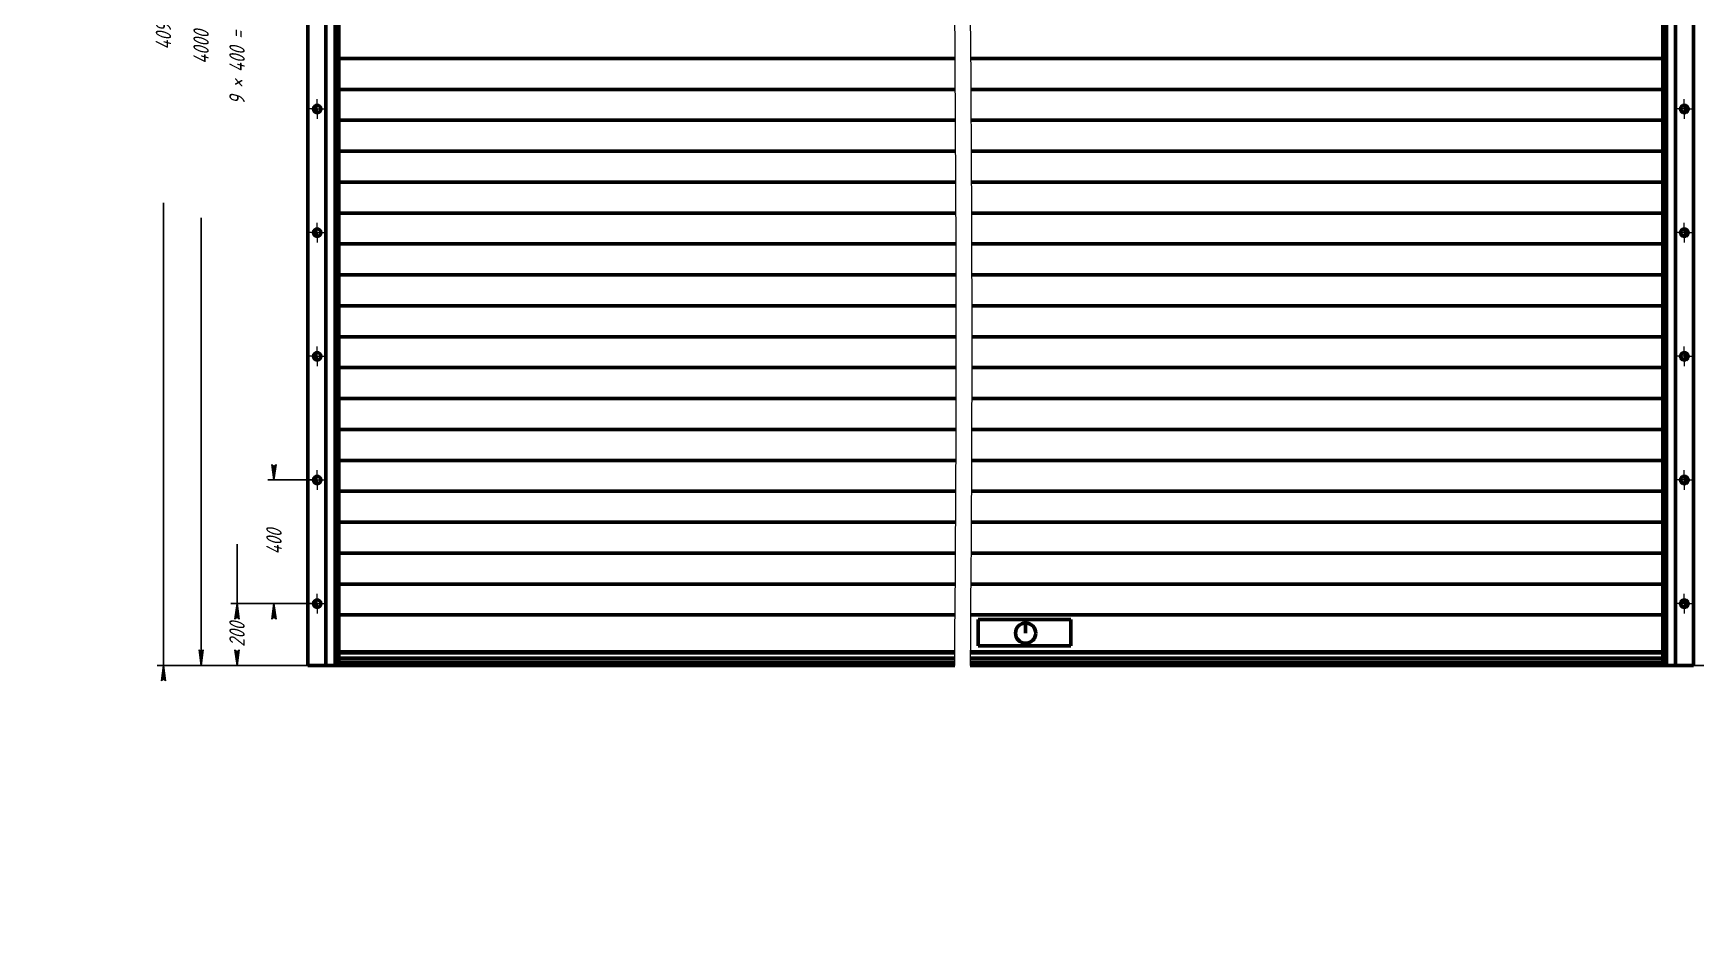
# Model space of a CAD drawing. Header units: millimetres. Extents: x 0 to 1682, y 0 to 594.
# Drawn here: x 0 to 538, y 0 to 294 of the extents above; entities that cross this region are included whole.
import ezdxf

# ---------------------------------------------------------------- set-up
doc = ezdxf.new("R2010")
doc.units = ezdxf.units.MM
for name, pattern in [('K5LT_AXLED', [19.5, 15, -1.5, 1.5, -1.5]), ('K5LT_BASIC', [0]), ('K5LT_THIN', [0]), ('K5LT_THIN_INCLUDED_TO_HATCHING', [0])]:
    doc.linetypes.add(name, pattern=pattern)
doc.layers.add('Системный слой', color=7, linetype='Continuous')
doc.styles.add('KDIMTEXTSTYLE', font='GOST_AU.SHX', dxfattribs={"width": 0.96, "oblique": 15, "height": 5})
doc.dimstyles.new('KDIMSTYLE (0.10)', dxfattribs={"dimtxt": 5, "dimasz": 1, "dimexe": 2, "dimexo": 0, "dimgap": 1, "dimtad": 1, "dimlfac": 10, "dimtxsty": 'KDIMTEXTSTYLE', "dimsah": 1, "dimcen": 0, "dimdle": 1, "dimadec": 0, "dimazin": 0, "dimtfac": 0.667, "dimtmove": 0, "dimatfit": 3, "dimfxl": 1, "dimtvp": 1, "dimtolj": 1, "dimtzin": 0, "dimarcsym": 0})

# ---------------------------------------------------------------- blocks, each defined once
blk = doc.blocks.new('U5')
at = {"layer": 'Системный слой', "color": 5, "linetype": 'K5LT_BASIC', "lineweight": 60, "true_color": 0x0000ff}
for p, q in [((98.84, 195.7), (298.54, 195.7)), ((303.54, 195.7), (527.03, 195.7))]:
    blk.add_line(p, q, dxfattribs=at)
blk = doc.blocks.new('U6')
at = {"layer": 'Системный слой', "color": 5, "linetype": 'K5LT_BASIC', "lineweight": 60, "true_color": 0x0000ff}
for p, q in [((98.84, 145.7), (298.41, 145.7)), ((303.41, 145.7), (527.03, 145.7))]:
    blk.add_line(p, q, dxfattribs=at)
blk = doc.blocks.new('U28')
at = {"layer": 'Системный слой', "color": 5, "linetype": 'K5LT_BASIC', "lineweight": 60, "true_color": 0x0000ff}
for p, q in [((98.84, 235.7), (298.46, 235.7)), ((303.46, 235.7), (527.03, 235.7))]:
    blk.add_line(p, q, dxfattribs=at)
blk = doc.blocks.new('U29')
at = {"layer": 'Системный слой', "color": 5, "linetype": 'K5LT_BASIC', "lineweight": 60, "true_color": 0x0000ff}
for p, q in [((98.84, 265.7), (298.31, 265.7)), ((303.31, 265.7), (527.03, 265.7))]:
    blk.add_line(p, q, dxfattribs=at)
blk = doc.blocks.new('U30')
at = {"layer": 'Системный слой', "color": 5, "linetype": 'K5LT_BASIC', "lineweight": 60, "true_color": 0x0000ff}
for p, q in [((98.84, 255.7), (298.37, 255.7)), ((303.37, 255.7), (527.03, 255.7))]:
    blk.add_line(p, q, dxfattribs=at)
blk = doc.blocks.new('U31')
at = {"layer": 'Системный слой', "color": 5, "linetype": 'K5LT_BASIC', "lineweight": 60, "true_color": 0x0000ff}
for p, q in [((98.84, 165.7), (298.49, 165.7)), ((303.49, 165.7), (527.03, 165.7))]:
    blk.add_line(p, q, dxfattribs=at)
blk = doc.blocks.new('U34')
at = {"layer": 'Системный слой', "color": 5, "linetype": 'K5LT_BASIC', "lineweight": 60, "true_color": 0x0000ff}
for p, q in [((98.84, 155.7), (298.45, 155.7)), ((303.45, 155.7), (527.03, 155.7))]:
    blk.add_line(p, q, dxfattribs=at)
blk = doc.blocks.new('U35')
at = {"layer": 'Системный слой', "color": 5, "linetype": 'K5LT_BASIC', "lineweight": 60, "true_color": 0x0000ff}
for p, q in [((98.84, 215.7), (298.52, 215.7)), ((303.52, 215.7), (527.03, 215.7))]:
    blk.add_line(p, q, dxfattribs=at)
blk = doc.blocks.new('U37')
at = {"layer": 'Системный слой', "color": 5, "linetype": 'K5LT_BASIC', "lineweight": 60, "true_color": 0x0000ff}
for p, q in [((98.84, 285.7), (298.18, 285.7)), ((303.18, 285.7), (527.03, 285.7))]:
    blk.add_line(p, q, dxfattribs=at)
blk = doc.blocks.new('U41')
at = {"layer": 'Системный слой', "color": 5, "linetype": 'K5LT_BASIC', "lineweight": 60, "true_color": 0x0000ff}
for p, q in [((98.84, 93.77), (298.07, 93.77)), ((303.07, 93.77), (527.03, 93.77))]:
    blk.add_line(p, q, dxfattribs=at)
blk = doc.blocks.new('U42')
at = {"layer": 'Системный слой', "color": 5, "linetype": 'K5LT_BASIC', "lineweight": 60, "true_color": 0x0000ff}
for p, q in [((98.84, 105.77), (298.16, 105.77)), ((303.16, 105.77), (527.03, 105.77))]:
    blk.add_line(p, q, dxfattribs=at)
blk = doc.blocks.new('U43')
at = {"layer": 'Системный слой', "color": 5, "linetype": 'K5LT_BASIC', "lineweight": 60, "true_color": 0x0000ff}
for p, q in [((98.84, 135.7), (298.35, 135.7)), ((303.35, 135.7), (527.03, 135.7))]:
    blk.add_line(p, q, dxfattribs=at)
blk = doc.blocks.new('U44')
at = {"layer": 'Системный слой', "color": 5, "linetype": 'K5LT_BASIC', "lineweight": 60, "true_color": 0x0000ff}
for p, q in [((98.84, 125.7), (298.29, 125.7)), ((303.29, 125.7), (527.03, 125.7))]:
    blk.add_line(p, q, dxfattribs=at)
blk = doc.blocks.new('U59')
at = {"layer": 'Системный слой', "color": 5, "linetype": 'K5LT_BASIC', "lineweight": 60, "true_color": 0x0000ff}
for p, q in [((298.07, 93.77), (98.84, 93.77)), ((527.03, 93.77), (303.07, 93.77))]:
    blk.add_line(p, q, dxfattribs=at)
blk = doc.blocks.new('U60')
at = {"layer": 'Системный слой', "color": 5, "linetype": 'K5LT_BASIC', "lineweight": 60, "true_color": 0x0000ff}
for p, q in [((298.07, 93.57), (98.84, 93.57)), ((527.03, 93.57), (303.07, 93.57))]:
    blk.add_line(p, q, dxfattribs=at)
blk = doc.blocks.new('U61')
at = {"layer": 'Системный слой', "color": 5, "linetype": 'K5LT_BASIC', "lineweight": 60, "true_color": 0x0000ff}
for p, q in [((298.06, 91.77), (98.84, 91.77)), ((527.03, 91.77), (303.06, 91.77))]:
    blk.add_line(p, q, dxfattribs=at)
blk = doc.blocks.new('U62')
at = {"layer": 'Системный слой', "color": 5, "linetype": 'K5LT_BASIC', "lineweight": 60, "true_color": 0x0000ff}
for p, q in [((298.04, 89.42), (98.84, 89.42)), ((527.03, 89.42), (303.04, 89.42))]:
    blk.add_line(p, q, dxfattribs=at)
blk = doc.blocks.new('U63')
at = {"layer": 'Системный слой', "color": 5, "linetype": 'K5LT_BASIC', "lineweight": 60, "true_color": 0x0000ff}
for p, q in [((298.04, 89.36), (91.14, 89.36)), ((534.73, 89.36), (303.04, 89.36))]:
    blk.add_line(p, q, dxfattribs=at)
blk = doc.blocks.new('U64')
at = {"layer": 'Системный слой', "color": 5, "linetype": 'K5LT_BASIC', "lineweight": 60, "true_color": 0x0000ff}
for p, q in [((298.07, 93.45), (98.84, 93.45)), ((527.03, 93.45), (303.07, 93.45))]:
    blk.add_line(p, q, dxfattribs=at)
blk = doc.blocks.new('U65')
at = {"layer": 'Системный слой', "color": 5, "linetype": 'K5LT_BASIC', "lineweight": 60, "true_color": 0x0000ff}
for p, q in [((298.05, 90.33), (98.84, 90.33)), ((527.03, 90.33), (303.05, 90.33))]:
    blk.add_line(p, q, dxfattribs=at)
blk = doc.blocks.new('U66')
at = {"layer": 'Системный слой', "color": 5, "linetype": 'K5LT_BASIC', "lineweight": 60, "true_color": 0x0000ff}
for p, q in [((298.06, 91.65), (98.84, 91.65)), ((527.03, 91.65), (303.06, 91.65))]:
    blk.add_line(p, q, dxfattribs=at)
blk = doc.blocks.new('U67')
at = {"layer": 'Системный слой', "color": 5, "linetype": 'K5LT_BASIC', "lineweight": 60, "true_color": 0x0000ff}
for p, q in [((98.84, 115.7), (298.23, 115.7)), ((303.23, 115.7), (527.03, 115.7))]:
    blk.add_line(p, q, dxfattribs=at)
blk = doc.blocks.new('U70')
at = {"layer": 'Системный слой', "color": 5, "linetype": 'K5LT_BASIC', "lineweight": 60, "true_color": 0x0000ff}
for p, q in [((98.84, 225.7), (298.5, 225.7)), ((303.5, 225.7), (527.03, 225.7))]:
    blk.add_line(p, q, dxfattribs=at)
blk = doc.blocks.new('U73')
at = {"layer": 'Системный слой', "color": 5, "linetype": 'K5LT_BASIC', "lineweight": 60, "true_color": 0x0000ff}
for p, q in [((98.84, 275.7), (298.25, 275.7)), ((303.25, 275.7), (527.03, 275.7))]:
    blk.add_line(p, q, dxfattribs=at)
blk = doc.blocks.new('U74')
at = {"layer": 'Системный слой', "color": 5, "linetype": 'K5LT_BASIC', "lineweight": 60, "true_color": 0x0000ff}
for p, q in [((98.84, 175.7), (298.52, 175.7)), ((303.52, 175.7), (527.03, 175.7))]:
    blk.add_line(p, q, dxfattribs=at)
blk = doc.blocks.new('U93')
at = {"layer": 'Системный слой', "color": 5, "linetype": 'K5LT_BASIC', "lineweight": 60, "true_color": 0x0000ff}
for p, q in [((98.84, 245.7), (298.42, 245.7)), ((303.42, 245.7), (527.03, 245.7))]:
    blk.add_line(p, q, dxfattribs=at)
blk = doc.blocks.new('U95')
at = {"layer": 'Системный слой', "color": 5, "linetype": 'K5LT_BASIC', "lineweight": 60, "true_color": 0x0000ff}
for start, end in [(0, 180), (180, 0)]:
    blk.add_arc((91.84, 109.37), 1.2, start, end, dxfattribs=at)
blk = doc.blocks.new('U96')
at = {"layer": 'Системный слой', "color": 5, "linetype": 'K5LT_BASIC', "lineweight": 60, "true_color": 0x0000ff}
for start, end in [(0, 180), (180, 0)]:
    blk.add_arc((91.84, 269.37), 1.2, start, end, dxfattribs=at)
blk = doc.blocks.new('U100')
at = {"layer": 'Системный слой', "color": 5, "linetype": 'K5LT_BASIC', "lineweight": 60, "true_color": 0x0000ff}
for start, end in [(0, 180), (180, 0)]:
    blk.add_arc((91.84, 189.37), 1.2, start, end, dxfattribs=at)
blk = doc.blocks.new('U101')
at = {"layer": 'Системный слой', "color": 5, "linetype": 'K5LT_BASIC', "lineweight": 60, "true_color": 0x0000ff}
for start, end in [(0, 180), (180, 0)]:
    blk.add_arc((91.84, 229.37), 1.2, start, end, dxfattribs=at)
blk = doc.blocks.new('U103')
at = {"layer": 'Системный слой', "color": 5, "linetype": 'K5LT_BASIC', "lineweight": 60, "true_color": 0x0000ff}
for start, end in [(0, 180), (180, 0)]:
    blk.add_arc((91.84, 149.37), 1.2, start, end, dxfattribs=at)
blk = doc.blocks.new('U105')
at = {"layer": 'Системный слой', "color": 5, "linetype": 'K5LT_BASIC', "lineweight": 60, "true_color": 0x0000ff}
for p, q in [((98.84, 185.7), (298.53, 185.7)), ((303.53, 185.7), (527.03, 185.7))]:
    blk.add_line(p, q, dxfattribs=at)
blk = doc.blocks.new('U118')
at = {"layer": 'Системный слой', "color": 5, "linetype": 'K5LT_BASIC', "lineweight": 60, "true_color": 0x0000ff}
for p, q in [((98.84, 205.7), (298.54, 205.7)), ((303.54, 205.7), (527.03, 205.7))]:
    blk.add_line(p, q, dxfattribs=at)
blk = doc.blocks.new('U147')
at = {"layer": 'Системный слой', "color": 30, "linetype": 'K5LT_AXLED', "lineweight": 18, "true_color": 0xff8000}
for q in [(88.64, 109.37), (91.84, 112.57), (91.84, 106.17), (95.04, 109.37)]:
    blk.add_line((91.84, 109.37), q, dxfattribs=at)
blk = doc.blocks.new('U148')
at = {"layer": 'Системный слой', "color": 30, "linetype": 'K5LT_AXLED', "lineweight": 18, "true_color": 0xff8000}
for q in [(91.84, 152.57), (88.64, 149.37), (91.84, 146.17), (95.04, 149.37)]:
    blk.add_line((91.84, 149.37), q, dxfattribs=at)
blk = doc.blocks.new('U149')
at = {"layer": 'Системный слой', "color": 30, "linetype": 'K5LT_AXLED', "lineweight": 18, "true_color": 0xff8000}
for q in [(88.64, 189.37), (91.84, 192.57), (91.84, 186.17), (95.04, 189.37)]:
    blk.add_line((91.84, 189.37), q, dxfattribs=at)
blk = doc.blocks.new('U150')
at = {"layer": 'Системный слой', "color": 30, "linetype": 'K5LT_AXLED', "lineweight": 18, "true_color": 0xff8000}
for q in [(91.84, 232.57), (88.64, 229.37), (95.04, 229.37), (91.84, 226.17)]:
    blk.add_line((91.84, 229.37), q, dxfattribs=at)
blk = doc.blocks.new('U151')
at = {"layer": 'Системный слой', "color": 30, "linetype": 'K5LT_AXLED', "lineweight": 18, "true_color": 0xff8000}
for q in [(88.64, 269.37), (91.84, 272.57), (95.04, 269.37), (91.84, 266.17)]:
    blk.add_line((91.84, 269.37), q, dxfattribs=at)
blk = doc.blocks.new('U161')
at = {"layer": 'Системный слой', "color": 30, "linetype": 'K5LT_AXLED', "lineweight": 18, "true_color": 0xff8000}
for q in [(530.83, 269.37), (534.03, 272.57), (537.23, 269.37), (534.03, 266.17)]:
    blk.add_line((534.03, 269.37), q, dxfattribs=at)
blk = doc.blocks.new('U162')
at = {"layer": 'Системный слой', "color": 30, "linetype": 'K5LT_AXLED', "lineweight": 18, "true_color": 0xff8000}
for q in [(534.03, 232.57), (530.83, 229.37), (537.23, 229.37), (534.03, 226.17)]:
    blk.add_line((534.03, 229.37), q, dxfattribs=at)
blk = doc.blocks.new('U163')
at = {"layer": 'Системный слой', "color": 30, "linetype": 'K5LT_AXLED', "lineweight": 18, "true_color": 0xff8000}
for q in [(530.83, 189.37), (534.03, 192.57), (537.23, 189.37), (534.03, 186.17)]:
    blk.add_line((534.03, 189.37), q, dxfattribs=at)
blk = doc.blocks.new('U164')
at = {"layer": 'Системный слой', "color": 30, "linetype": 'K5LT_AXLED', "lineweight": 18, "true_color": 0xff8000}
for q in [(534.03, 152.57), (530.83, 149.37), (537.23, 149.37), (534.03, 146.17)]:
    blk.add_line((534.03, 149.37), q, dxfattribs=at)
blk = doc.blocks.new('U165')
at = {"layer": 'Системный слой', "color": 30, "linetype": 'K5LT_AXLED', "lineweight": 18, "true_color": 0xff8000}
for q in [(530.83, 109.37), (534.03, 112.57), (537.23, 109.37), (534.03, 106.17)]:
    blk.add_line((534.03, 109.37), q, dxfattribs=at)
blk = doc.blocks.new('KDIMARROW_01')
at = {"layer": 'Системный слой'}
blk.add_hatch(color=0, dxfattribs=at).paths.add_polyline_path([(0, 0), (-5, 0.66), (-4.5, 0), (-5, -0.66)])
at = {"layer": 'Системный слой', "color": 0, "linetype": 'K5LT_THIN', "lineweight": 18}
for p, q in [((-4.5, 0), (-5, 0.66)), ((-5, 0.66), (0, 0)), ((0, 0), (-5, -0.66)), ((-5, -0.66), (-4.5, 0)), ((0, 0), (-1, 0))]:
    blk.add_line(p, q, dxfattribs=at)
blk = doc.blocks.new('U174')
at = {"layer": 'Системный слой', "color": 7, "linetype": 'K5LT_THIN_INCLUDED_TO_HATCHING', "lineweight": 18}
for p, q in [((297.97, 509.81), (298.04, 519.82)), ((297.9, 499.8), (297.97, 509.81)), ((297.83, 489.79), (297.9, 499.8)), ((297.77, 479.78), (297.83, 489.79)), ((297.71, 469.77), (297.77, 479.78)), ((297.66, 459.76), (297.71, 469.77)), ((297.62, 449.75), (297.66, 459.76)), ((297.58, 439.74), (297.62, 449.75)), ((297.56, 429.73), (297.58, 439.74)), ((297.55, 419.71), (297.56, 429.73)), ((297.54, 409.7), (297.55, 419.71)), ((297.55, 399.69), (297.54, 409.7)), ((297.57, 389.68), (297.55, 399.69)), ((297.6, 379.67), (297.57, 389.68)), ((297.64, 369.66), (297.6, 379.67)), ((297.68, 359.65), (297.64, 369.66)), ((297.74, 349.64), (297.68, 359.65)), ((297.8, 339.63), (297.74, 349.64)), ((297.86, 329.62), (297.8, 339.63)), ((297.93, 319.61), (297.86, 329.62)), ((298.01, 309.59), (297.93, 319.61)), ((298.08, 299.58), (298.01, 309.59)), ((298.15, 289.57), (298.08, 299.58)), ((298.22, 279.56), (298.15, 289.57)), ((298.29, 269.55), (298.22, 279.56)), ((298.35, 259.54), (298.29, 269.55)), ((298.4, 249.53), (298.35, 259.54)), ((298.45, 239.52), (298.4, 249.53)), ((298.49, 229.51), (298.45, 239.52)), ((298.52, 219.5), (298.49, 229.51)), ((298.53, 209.49), (298.52, 219.5)), ((298.54, 199.48), (298.53, 209.49)), ((298.54, 189.46), (298.54, 199.48)), ((298.53, 179.45), (298.54, 189.46)), ((298.5, 169.44), (298.53, 179.45)), ((298.47, 159.43), (298.5, 169.44)), ((298.43, 149.42), (298.47, 159.43)), ((298.38, 139.41), (298.43, 149.42)), ((298.32, 129.4), (298.38, 139.41)), ((298.25, 119.39), (298.32, 129.4)), ((298.19, 109.38), (298.25, 119.39)), ((298.12, 99.37), (298.19, 109.38)), ((298.04, 89.36), (298.12, 99.37))]:
    blk.add_line(p, q, dxfattribs=at)
blk = doc.blocks.new('U175')
at = {"layer": 'Системный слой', "color": 7, "linetype": 'K5LT_THIN_INCLUDED_TO_HATCHING', "lineweight": 18}
for p, q in [((303.04, 519.82), (302.97, 509.81)), ((302.97, 509.81), (302.9, 499.8)), ((302.9, 499.8), (302.83, 489.79)), ((302.83, 489.79), (302.77, 479.78)), ((302.77, 479.78), (302.71, 469.77)), ((302.71, 469.77), (302.66, 459.76)), ((302.66, 459.76), (302.62, 449.75)), ((302.62, 449.75), (302.58, 439.74)), ((302.58, 439.74), (302.56, 429.73)), ((302.56, 429.73), (302.55, 419.71)), ((302.55, 419.71), (302.54, 409.7)), ((302.54, 409.7), (302.55, 399.69)), ((302.55, 399.69), (302.57, 389.68)), ((302.57, 389.68), (302.6, 379.67)), ((302.6, 379.67), (302.64, 369.66)), ((302.64, 369.66), (302.68, 359.65)), ((302.68, 359.65), (302.74, 349.64)), ((302.74, 349.64), (302.8, 339.63)), ((302.8, 339.63), (302.86, 329.62)), ((302.86, 329.62), (302.93, 319.61)), ((302.93, 319.61), (303.01, 309.59)), ((303.01, 309.59), (303.08, 299.58)), ((303.08, 299.58), (303.15, 289.57)), ((303.15, 289.57), (303.22, 279.56)), ((303.22, 279.56), (303.29, 269.55)), ((303.29, 269.55), (303.35, 259.54)), ((303.35, 259.54), (303.4, 249.53)), ((303.4, 249.53), (303.45, 239.52)), ((303.45, 239.52), (303.49, 229.51)), ((303.49, 229.51), (303.52, 219.5)), ((303.52, 219.5), (303.53, 209.49)), ((303.53, 209.49), (303.54, 199.48)), ((303.54, 199.48), (303.54, 189.46)), ((303.54, 189.46), (303.53, 179.45)), ((303.53, 179.45), (303.5, 169.44)), ((303.5, 169.44), (303.47, 159.43)), ((303.47, 159.43), (303.43, 149.42)), ((303.43, 149.42), (303.38, 139.41)), ((303.38, 139.41), (303.32, 129.4)), ((303.32, 129.4), (303.25, 119.39)), ((303.25, 119.39), (303.19, 109.38)), ((303.19, 109.38), (303.12, 99.37)), ((303.12, 99.37), (303.04, 89.36))]:
    blk.add_line(p, q, dxfattribs=at)

msp = doc.modelspace()

# ---------------------------------------------------------------- linework, layer by layer
at = {"layer": 'Системный слой', "color": 5, "linetype": 'K5LT_BASIC', "lineweight": 60, "true_color": 0x0000ff}
for p, q in [((88.8423, 89.3651), (88.8423, 489.3651)), ((537.0278, 89.3651), (537.0278, 489.3651)), ((94.6423, 89.3651), (94.6423, 481.3651)), ((97.625, 89.3651), (97.625, 481.3651)), ((98.8352, 89.3651), (98.8352, 481.3651)), ((527.0349, 481.3651), (527.0349, 89.3651)), ((528.2451, 481.3651), (528.2451, 89.3651)), ((531.2278, 89.3651), (531.2278, 481.3651)), ((91.1423, 270.3398), (91.1423, 268.3904)), ((534.7278, 270.3398), (534.7278, 268.3904)), ((91.1423, 230.3398), (91.1423, 228.3904)), ((534.7278, 230.3398), (534.7278, 228.3904)), ((91.1423, 190.3398), (91.1423, 188.3904)), ((534.7278, 190.3398), (534.7278, 188.3904)), ((91.1423, 150.3398), (91.1423, 148.3904)), ((534.7278, 150.3398), (534.7278, 148.3904)), ((91.1423, 110.3398), (91.1423, 108.3904)), ((534.7278, 110.3398), (534.7278, 108.3904)), ((305.5795, 104.2264), (335.5795, 104.2264)), ((305.5795, 104.2264), (305.5795, 95.7264)), ((320.9763, 99.8185), (320.9763, 103.5185)), ((335.5795, 104.2264), (335.5795, 95.7264)), ((305.5795, 95.7264), (335.5795, 95.7264)), ((88.8423, 89.3651), (89.4423, 89.3651)), ((89.4423, 89.3651), (94.0423, 89.3651)), ((91.1423, 89.3558), (91.1423, 89.3651)), ((94.0423, 89.3651), (94.6423, 89.3651)), ((94.6423, 89.3651), (94.9423, 89.3651)), ((94.9423, 89.3651), (95.5423, 89.3651)), ((95.5423, 89.3651), (95.811, 89.3651)), ((95.811, 89.3651), (96.3485, 89.3651)), ((96.3485, 89.3651), (96.8777, 89.3651)), ((96.8777, 89.3651), (97.4541, 89.3651)), ((97.4541, 89.3651), (97.625, 89.3651)), ((97.625, 89.3651), (97.671, 89.3651)), ((97.671, 89.3651), (97.9802, 89.3651)), ((97.9802, 89.3651), (98.0939, 89.3651)), ((98.0939, 89.3651), (98.8352, 89.3651)), ((527.7762, 89.3651), (527.0349, 89.3651)), ((527.8899, 89.3651), (527.7762, 89.3651)), ((528.1991, 89.3651), (527.8899, 89.3651)), ((528.2451, 89.3651), (528.1991, 89.3651)), ((528.2449, 89.3651), (528.416, 89.3651)), ((528.416, 89.3651), (528.9924, 89.3651)), ((528.9924, 89.3651), (529.5216, 89.3651)), ((529.5216, 89.3651), (530.0591, 89.3651)), ((530.0591, 89.3651), (530.3278, 89.3651)), ((530.3278, 89.3651), (530.9278, 89.3651)), ((530.9278, 89.3651), (531.2278, 89.3651)), ((531.2278, 89.3651), (531.8278, 89.3651)), ((531.8278, 89.3651), (536.4278, 89.3651)), ((534.7278, 89.3558), (534.7278, 89.3651)), ((536.4278, 89.3651), (537.0278, 89.3651))]:
    msp.add_line(p, q, dxfattribs=at)
for centre, radius in [((534.0278, 269.3651), 1.2), ((534.0278, 229.3651), 1.2), ((534.0278, 189.3651), 1.2), ((534.0278, 149.3651), 1.2), ((534.0278, 109.3651), 1.2), ((320.9763, 99.8185), 3.2722)]:
    msp.add_circle(centre, radius, dxfattribs=at)

# ---------------------------------------------------------------- block references
at = {"layer": 'Системный слой'}
for name in ['U174', 'U175', 'U37', 'U73', 'U151', 'U96', 'U161', 'U29', 'U30', 'U93', 'U150', 'U28', 'U162', 'U101', 'U70', 'U35', 'U118', 'U5', 'U149', 'U100', 'U163', 'U105', 'U74', 'U31', 'U148', 'U103', 'U34', 'U164', 'U6', 'U43', 'U44', 'U67', 'U147', 'U95', 'U165', 'U42', 'U41', 'U59', 'U60', 'U64', 'U61', 'U66', 'U63', 'U65', 'U62']:
    msp.add_blockref(name, (0, 0), dxfattribs=at)

# ---------------------------------------------------------------- dimensions: what is measured, and where the dimension line sits
at = {"layer": 'Системный слой', "color": 7}
for base, p1, p2, location, override in [((42.1079, 89.3651), (75.9423, 498.9651), (88.8423, 89.3651), (42.1079, 294.1651), {"dimexo": 0, "dimpost": '\\H5.0;\\W0.965;\\Q15;<>', "dimblk1": 'KDIMARROW_01', "dimblk2": 'KDIMARROW_01', "dimse1": 0, "dimse2": 0, "dimclrt": 7, "dimtolj": 1}), ((584.1891, 498.3651), (537.0278, 89.3651), (549.9278, 498.3651), (584.1891, 293.8651), {"dimexo": 0, "dimpost": '\\H5.0;\\W0.965;\\Q15;<>', "dimblk1": 'KDIMARROW_01', "dimblk2": 'KDIMARROW_01', "dimse1": 0, "dimse2": 0, "dimclrt": 7, "dimtolj": 1}), ((54.2818, 489.3651), (88.8423, 89.3651), (88.8423, 489.3651), (54.2818, 289.3651), {"dimexo": 0, "dimpost": '\\H5.0;\\W0.965;\\Q15;<>', "dimblk1": 'KDIMARROW_01', "dimblk2": 'KDIMARROW_01', "dimse1": 0, "dimse2": 0, "dimclrt": 7, "dimtolj": 1}), ((65.9079, 109.3651), (90.6423, 469.3651), (90.6423, 109.3651), (65.9079, 289.3651), {"dimexo": 0, "dimpost": '\\H5.0;\\W0.965;\\Q15;\\Q15;9 \\Q15;×\\Q15; 400 = \\H5.0;\\W0.965;\\Q15;<>', "dimblk1": 'KDIMARROW_01', "dimblk2": 'KDIMARROW_01', "dimse1": 0, "dimse2": 0, "dimclrt": 7, "dimtolj": 1}), ((77.8676, 109.3651), (90.6423, 149.3651), (90.6423, 109.3651), (77.8676, 129.3651), {"dimexo": 0, "dimpost": '\\H5.0;\\W0.965;\\Q15;<>', "dimblk1": 'KDIMARROW_01', "dimblk2": 'KDIMARROW_01', "dimse1": 0, "dimse2": 0, "dimclrt": 7, "dimtolj": 1}), ((65.9079, 109.3651), (88.8423, 89.3651), (90.6423, 109.3651), (65.9079, 99.3651), {"dimexo": 0, "dimpost": '\\H5.0;\\W0.965;\\Q15;<>', "dimblk1": 'KDIMARROW_01', "dimblk2": 'KDIMARROW_01', "dimse1": 0, "dimse2": 0, "dimclrt": 7, "dimtolj": 1})]:
    msp.add_linear_dim(base=base, p1=p1, p2=p2, angle=90, location=location, dimstyle='KDIMSTYLE (0.10)', override=override, dxfattribs=at).render()

doc.saveas('drawing.dxf')
